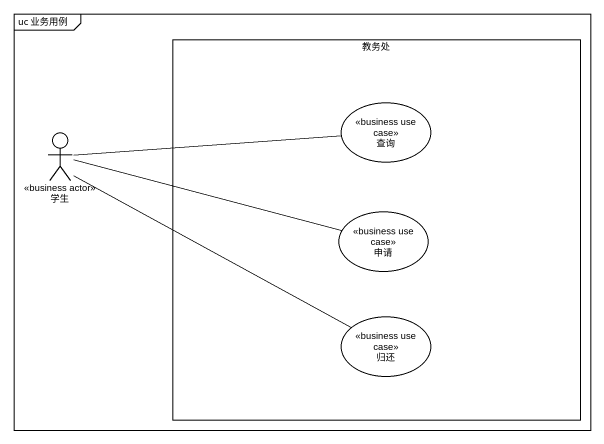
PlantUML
@startuml
mainframe uc 业务用例
rectangle 教务处 {
  usecase 查询 <<business use case>>
  usecase 申请 <<business use case>>
  usecase 归还 <<business use case>>
}
actor 学生 <<business actor>>
学生 -right- 查询
学生 -right- 申请
学生 -right- 归还
@enduml
